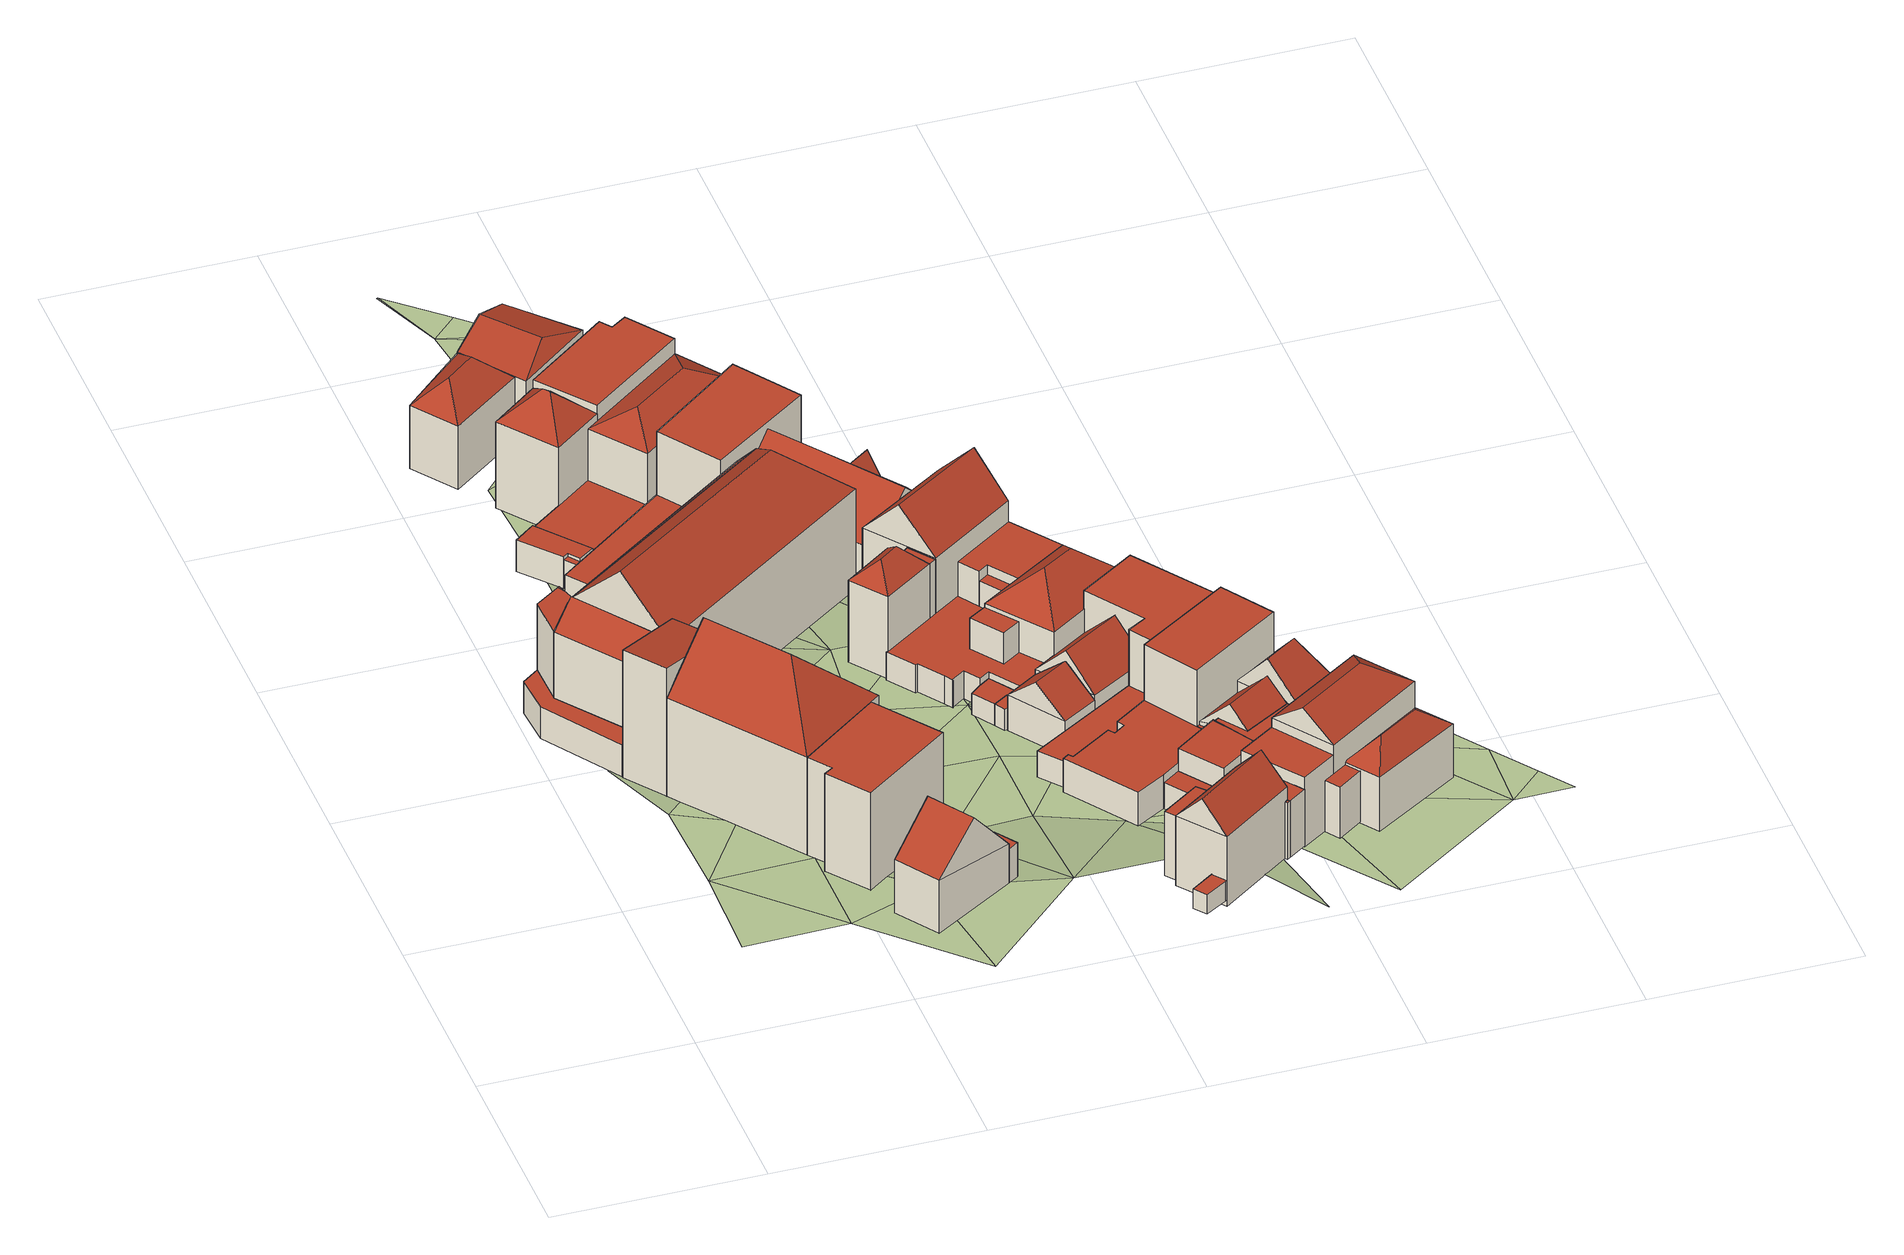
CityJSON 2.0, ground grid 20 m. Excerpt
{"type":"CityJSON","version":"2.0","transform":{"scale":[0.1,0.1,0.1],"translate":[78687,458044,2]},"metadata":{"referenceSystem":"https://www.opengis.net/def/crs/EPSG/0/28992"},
"CityObjects":{
"building1":{"type":"Building","children":["building1-1","building1-2"]},
"building1-1":{"type":"BuildingPart","attributes":{"RelativeEavesHeight":10.87,"AbsoluteEavesHeight":14.06,"RelativeRidgeHeight":16.32,"AbsoluteRidgeHeight":19.52,"roofType":"1130"},"parents":["building1"],"geometry":[{"type":"Solid","lod":"2","boundaries":[[[[0,1,2,3]],[[1,4,5,2]],[[4,6,7,5]],[[6,0,3,7]],[[4,1,8]],[[0,6,9]],[[1,0,9,8]],[[6,4,8,9]],[[3,2,5,7]]]],"semantics":{"surfaces":[{"type":"WallSurface"},{"type":"RoofSurface","Slope":45,"Direction":143.26},{"type":"RoofSurface","Slope":45.01,"Direction":53.6},{"type":"RoofSurface","Slope":45,"Direction":233.55},{"type":"GroundSurface"}],"values":[[0,0,0,0,1,0,2,3,4]]}}]},
"building1-2":{"type":"BuildingPart","attributes":{"RelativeEavesHeight":13.43,"AbsoluteEavesHeight":16.77,"RelativeRidgeHeight":14.01,"AbsoluteRidgeHeight":17.35,"roofType":"1010"},"parents":["building1"],"geometry":[{"type":"Solid","lod":"2","boundaries":[[[[10,11,12,13]],[[11,14,15,12]],[[14,16,17,15]],[[16,10,13,17]],[[16,14,11,10]],[[13,12,15,17]]]],"semantics":{"surfaces":[{"type":"WallSurface"},{"type":"RoofSurface","Slope":81.14,"Direction":53.1},{"type":"GroundSurface"}],"values":[[0,0,0,0,1,2]]}}]},
"building2":{"type":"Building","attributes":{"RelativeEavesHeight":3.35,"AbsoluteEavesHeight":6.69,"RelativeRidgeHeight":3.35,"AbsoluteRidgeHeight":6.69,"roofType":"1000"},"geometry":[{"type":"Solid","lod":"2","boundaries":[[[[18,19,20,21]],[[19,22,23,20]],[[22,24,25,23]],[[24,26,27,25]],[[26,28,29,27]],[[28,18,21,29]],[[28,26,24,22,19,18]],[[21,20,23,25,27,29]]]],"semantics":{"surfaces":[{"type":"WallSurface"},{"type":"RoofSurface","Slope":90,"Direction":0},{"type":"GroundSurface"}],"values":[[0,0,0,0,0,0,1,2]]}}]},
"building3":{"type":"Building","attributes":{"RelativeEavesHeight":10.89,"AbsoluteEavesHeight":14.06,"RelativeRidgeHeight":10.89,"AbsoluteRidgeHeight":14.06,"roofType":"1000"},"geometry":[{"type":"Solid","lod":"2","boundaries":[[[[30,31,32,33]],[[31,34,35,32]],[[34,4,5,35]],[[4,36,37,5]],[[36,38,39,37]],[[38,30,33,39]],[[38,36,4,34,31,30]],[[33,32,35,5,37,39]]]],"semantics":{"surfaces":[{"type":"WallSurface"},{"type":"RoofSurface","Slope":90,"Direction":1.63},{"type":"GroundSurface"}],"values":[[0,0,0,0,0,0,1,2]]}}]},
"building4":{"type":"Building","children":["building4-1","building4-2"]},
"building4-1":{"type":"BuildingPart","attributes":{"RelativeEavesHeight":3.64,"AbsoluteEavesHeight":7.38,"RelativeRidgeHeight":3.64,"AbsoluteRidgeHeight":7.38,"roofType":"1000"},"parents":["building4"],"geometry":[{"type":"Solid","lod":"2","boundaries":[[[[40,41,42,43]],[[41,44,45,42]],[[44,46,47,45]],[[46,40,43,47]],[[46,44,41,40]],[[43,42,45,47]]]],"semantics":{"surfaces":[{"type":"WallSurface"},{"type":"RoofSurface","Slope":90,"Direction":0},{"type":"GroundSurface"}],"values":[[0,0,0,0,1,2]]}}]},
"building4-2":{"type":"BuildingPart","attributes":{"RelativeEavesHeight":5.08,"AbsoluteEavesHeight":8.7,"RelativeRidgeHeight":9.9,"AbsoluteRidgeHeight":13.52,"roofType":"1030"},"parents":["building4"],"geometry":[{"type":"Solid","lod":"2","boundaries":[[[[48,49,50,51]],[[49,52,53,50]],[[52,54,55,53]],[[54,48,51,55]],[[52,49,56]],[[48,54,57]],[[49,48,57,56]],[[54,52,56,57]],[[51,50,53,55]]]],"semantics":{"surfaces":[{"type":"WallSurface"},{"type":"RoofSurface","Slope":48.81,"Direction":236.78},{"type":"RoofSurface","Slope":39.92,"Direction":55.83},{"type":"GroundSurface"}],"values":[[0,0,0,0,0,0,1,2,3]]}}]},
"building5":{"type":"Building","attributes":{"RelativeEavesHeight":9.39,"AbsoluteEavesHeight":12.64,"RelativeRidgeHeight":12.33,"AbsoluteRidgeHeight":15.58,"roofType":"1040"},"geometry":[{"type":"Solid","lod":"2","boundaries":[[[[58,59,60,61]],[[59,62,63,60]],[[62,64,65,63]],[[64,58,61,65]],[[62,59,66]],[[58,64,67]],[[59,58,67,66]],[[64,62,66,67]],[[61,60,63,65]]]],"semantics":{"surfaces":[{"type":"WallSurface"},{"type":"RoofSurface","Slope":45,"Direction":142.8},{"type":"RoofSurface","Slope":45,"Direction":322.29},{"type":"RoofSurface","Slope":45,"Direction":52.31},{"type":"RoofSurface","Slope":45,"Direction":232.3},{"type":"GroundSurface"}],"values":[[0,0,0,0,1,2,3,4,5]]}}]},
"building6":{"type":"Building","children":["building6-1","building6-2","building6-3","building6-4","building6-5","building6-6","building6-7"]},
"building6-1":{"type":"BuildingPart","attributes":{"RelativeEavesHeight":3.39,"AbsoluteEavesHeight":7.05,"RelativeRidgeHeight":3.39,"AbsoluteRidgeHeight":7.05,"roofType":"1000"},"parents":["building6"],"geometry":[{"type":"Solid","lod":"2","boundaries":[[[[68,69,70,71]],[[69,72,73,70]],[[72,74,75,73]],[[74,76,77,75]],[[76,78,79,77]],[[78,68,71,79]],[[78,76,74,72,69,68]],[[71,70,73,75,77,79]]]],"semantics":{"surfaces":[{"type":"WallSurface"},{"type":"RoofSurface","Slope":90,"Direction":0},{"type":"GroundSurface"}],"values":[[0,0,0,0,0,0,1,2]]}}]},
"building6-2":{"type":"BuildingPart","attributes":{"RelativeEavesHeight":9.3,"AbsoluteEavesHeight":13.07,"RelativeRidgeHeight":10.39,"AbsoluteRidgeHeight":14.15,"roofType":"1010"},"parents":["building6"],"geometry":[{"type":"Solid","lod":"2","boundaries":[[[[80,81,82,83]],[[81,84,85,82]],[[84,86,87,85]],[[86,80,83,87]],[[86,84,81,80]],[[83,82,85,87]]]],"semantics":{"surfaces":[{"type":"WallSurface"},{"type":"RoofSurface","Slope":41.13,"Direction":324.58},{"type":"GroundSurface"}],"values":[[0,0,0,0,1,2]]}}]},
"building6-3":{"type":"BuildingPart","attributes":{"RelativeEavesHeight":10.72,"AbsoluteEavesHeight":14.15,"RelativeRidgeHeight":15.96,"AbsoluteRidgeHeight":19.4,"roofType":"1130"},"parents":["building6"],"geometry":[{"type":"Solid","lod":"2","boundaries":[[[[86,84,88,89]],[[84,90,91,88]],[[90,92,93,91]],[[92,86,89,93]],[[90,84,94]],[[86,92,95]],[[84,86,95,94]],[[92,90,94,95]],[[89,88,91,93]]]],"semantics":{"surfaces":[{"type":"WallSurface"},{"type":"RoofSurface","Slope":44.98,"Direction":52.87},{"type":"RoofSurface","Slope":44.98,"Direction":324.74},{"type":"RoofSurface","Slope":44.98,"Direction":144.79},{"type":"GroundSurface"}],"values":[[0,0,0,0,1,0,2,3,4]]}}]},
"building6-4":{"type":"BuildingPart","attributes":{"RelativeEavesHeight":10.63,"AbsoluteEavesHeight":14.15,"RelativeRidgeHeight":13.04,"AbsoluteRidgeHeight":16.56,"roofType":"1030"},"parents":["building6"],"geometry":[{"type":"Solid","lod":"2","boundaries":[[[[96,92,97,98]],[[92,99,100,97]],[[99,101,102,100]],[[101,96,98,102]],[[99,92,103]],[[96,101,104]],[[92,96,104,103]],[[101,99,103,104]],[[98,97,100,102]]]],"semantics":{"surfaces":[{"type":"WallSurface"},{"type":"RoofSurface","Slope":45,"Direction":54.85},{"type":"RoofSurface","Slope":45,"Direction":234.44},{"type":"GroundSurface"}],"values":[[0,0,0,0,0,0,1,2,3]]}}]},
"building6-5":{"type":"BuildingPart","attributes":{"RelativeEavesHeight":10.33,"AbsoluteEavesHeight":14.15,"RelativeRidgeHeight":12.74,"AbsoluteRidgeHeight":16.56,"roofType":"1130"},"parents":["building6"],"geometry":[{"type":"Solid","lod":"2","boundaries":[[[[101,105,106,107]],[[105,108,83,106]],[[108,96,109,83]],[[96,101,107,109]],[[108,105,110]],[[101,96,104]],[[105,101,104,110]],[[96,108,110,104]],[[107,106,83,109]]]],"semantics":{"surfaces":[{"type":"WallSurface"},{"type":"RoofSurface","Slope":37.51,"Direction":324.45},{"type":"RoofSurface","Slope":36.76,"Direction":263.75},{"type":"RoofSurface","Slope":40.38,"Direction":61.11},{"type":"GroundSurface"}],"values":[[0,0,0,0,1,0,2,3,4]]}}]},
"building6-6":{"type":"BuildingPart","attributes":{"RelativeEavesHeight":5.39,"AbsoluteEavesHeight":8.53,"RelativeRidgeHeight":9.63,"AbsoluteRidgeHeight":12.78,"roofType":"1030"},"parents":["building6"],"geometry":[{"type":"Solid","lod":"2","boundaries":[[[[111,112,113,114]],[[112,115,116,113]],[[115,117,118,116]],[[117,111,114,118]],[[115,112,119]],[[111,117,120]],[[112,111,120,119]],[[117,115,119,120]],[[114,113,116,118]]]],"semantics":{"surfaces":[{"type":"WallSurface"},{"type":"RoofSurface","Slope":45.77,"Direction":54.32},{"type":"RoofSurface","Slope":45.75,"Direction":233.36},{"type":"GroundSurface"}],"values":[[0,0,0,0,0,0,1,2,3]]}}]},
"building6-7":{"type":"BuildingPart","attributes":{"RelativeEavesHeight":5.3,"AbsoluteEavesHeight":8.53,"RelativeRidgeHeight":7.76,"AbsoluteRidgeHeight":10.99,"roofType":"1130"},"parents":["building6"],"geometry":[{"type":"Solid","lod":"2","boundaries":[[[[121,122,123,124]],[[122,125,126,123]],[[125,127,128,126]],[[127,121,124,128]],[[125,122,129]],[[121,127,130]],[[122,121,130,129]],[[127,125,129,130]],[[124,123,126,128]]]],"semantics":{"surfaces":[{"type":"WallSurface"},{"type":"RoofSurface","Slope":-60.59,"Direction":234.8},{"type":"RoofSurface","Slope":32.15,"Direction":145.23},{"type":"RoofSurface","Slope":32.13,"Direction":325.22},{"type":"GroundSurface"}],"values":[[0,0,0,0,1,0,2,3,4]]}}]},
"building7":{"type":"Building","children":["building7-1","building7-2"]},
"building7-1":{"type":"BuildingPart","attributes":{"RelativeEavesHeight":6.98,"AbsoluteEavesHeight":10.09,"RelativeRidgeHeight":8.48,"AbsoluteRidgeHeight":11.59,"roofType":"1130"},"parents":["building7"],"geometry":[{"type":"Solid","lod":"2","boundaries":[[[[131,132,133,134]],[[132,135,136,133]],[[135,137,138,136]],[[137,131,134,138]],[[135,132,139]],[[131,137,140]],[[132,131,140,139]],[[137,135,139,140]],[[134,133,136,138]]]],"semantics":{"surfaces":[{"type":"WallSurface"},{"type":"RoofSurface","Slope":38.66,"Direction":141.38},{"type":"RoofSurface","Slope":70.36,"Direction":48.46},{"type":"RoofSurface","Slope":70.34,"Direction":232.09},{"type":"GroundSurface"}],"values":[[0,0,0,0,1,0,2,3,4]]}}]},
"building7-2":{"type":"BuildingPart","attributes":{"RelativeEavesHeight":6.72,"AbsoluteEavesHeight":9.96,"RelativeRidgeHeight":9.28,"AbsoluteRidgeHeight":12.51,"roofType":"1040"},"parents":["building7"],"geometry":[{"type":"Solid","lod":"2","boundaries":[[[[141,142,143,144]],[[142,145,146,143]],[[145,147,148,146]],[[147,141,144,148]],[[145,142,149]],[[141,147,150]],[[142,141,150,149]],[[147,145,149,150]],[[144,143,146,148]]]],"semantics":{"surfaces":[{"type":"WallSurface"},{"type":"RoofSurface","Slope":43.78,"Direction":234.23},{"type":"RoofSurface","Slope":43.8,"Direction":53.72},{"type":"RoofSurface","Slope":47.51,"Direction":142.35},{"type":"RoofSurface","Slope":47.36,"Direction":317.97},{"type":"GroundSurface"}],"values":[[0,0,0,0,1,2,3,4,5]]}}]},
"building8":{"type":"Building","children":["building8-1","building8-2"]},
"building8-1":{"type":"BuildingPart","attributes":{"RelativeEavesHeight":10.27,"AbsoluteEavesHeight":13.47,"RelativeRidgeHeight":10.27,"AbsoluteRidgeHeight":13.47,"roofType":"1000"},"parents":["building8"],"geometry":[{"type":"Solid","lod":"2","boundaries":[[[[151,152,153,154]],[[152,155,156,153]],[[155,157,158,156]],[[157,151,154,158]],[[157,155,152,151]],[[154,153,156,158]]]],"semantics":{"surfaces":[{"type":"WallSurface"},{"type":"RoofSurface","Slope":90,"Direction":0},{"type":"GroundSurface"}],"values":[[0,0,0,0,1,2]]}}]},
"building8-2":{"type":"BuildingPart","attributes":{"RelativeEavesHeight":3.05,"AbsoluteEavesHeight":6.67,"RelativeRidgeHeight":3.05,"AbsoluteRidgeHeight":6.67,"roofType":"1000"},"parents":["building8"],"geometry":[{"type":"Solid","lod":"2","boundaries":[[[[159,160,161,162]],[[160,163,164,161]],[[163,165,166,164]],[[165,159,162,166]],[[165,163,160,159]],[[162,161,164,166]]]],"semantics":{"surfaces":[{"type":"WallSurface"},{"type":"RoofSurface","Slope":90,"Direction":0},{"type":"GroundSurface"}],"values":[[0,0,0,0,1,2]]}}]},
"building9":{"type":"Building","children":["building9-1","building9-2","building9-3"]},
"building9-1":{"type":"BuildingPart","attributes":{"RelativeEavesHeight":10.35,"AbsoluteEavesHeight":13.47,"RelativeRidgeHeight":10.35,"AbsoluteRidgeHeight":13.47,"roofType":"1000"},"parents":["building9"],"geometry":[{"type":"Solid","lod":"2","boundaries":[[[[167,168,169,170]],[[168,171,172,169]],[[171,173,174,172]],[[173,175,176,174]],[[175,177,178,176]],[[177,167,170,178]],[[177,175,173,171,168,167]],[[170,169,172,174,176,178]]]],"semantics":{"surfaces":[{"type":"WallSurface"},{"type":"RoofSurface","Slope":90,"Direction":0},{"type":"GroundSurface"}],"values":[[0,0,0,0,0,0,1,2]]}}]},
"building9-2":{"type":"BuildingPart","attributes":{"RelativeEavesHeight":8.73,"AbsoluteEavesHeight":11.87,"RelativeRidgeHeight":10.6,"AbsoluteRidgeHeight":13.73,"roofType":"1040"},"parents":["building9"],"geometry":[{"type":"Solid","lod":"2","boundaries":[[[[179,180,178,181]],[[180,182,183,178]],[[182,184,185,183]],[[184,179,181,185]],[[182,180,186]],[[179,184,187]],[[180,179,187,186]],[[184,182,186,187]],[[181,178,183,185]]]],"semantics":{"surfaces":[{"type":"WallSurface"},{"type":"RoofSurface","Slope":59.49,"Direction":54.5},{"type":"RoofSurface","Slope":59.49,"Direction":234.02},{"type":"RoofSurface","Slope":59.49,"Direction":322.76},{"type":"RoofSurface","Slope":59.49,"Direction":142.58},{"type":"GroundSurface"}],"values":[[0,0,0,0,1,2,3,4,5]]}}]},
"building9-3":{"type":"BuildingPart","attributes":{"RelativeEavesHeight":3.03,"AbsoluteEavesHeight":6.37,"RelativeRidgeHeight":3.03,"AbsoluteRidgeHeight":6.37,"roofType":"1000"},"parents":["building9"],"geometry":[{"type":"Solid","lod":"2","boundaries":[[[[188,189,190,191]],[[189,192,25,190]],[[192,193,23,25]],[[193,194,20,23]],[[194,195,21,20]],[[195,196,29,21]],[[196,197,63,29]],[[197,198,199,63]],[[198,188,191,199]],[[198,197,196,195,194,193,192,189,188]],[[191,190,25,23,20,21,29,63,199]]]],"semantics":{"surfaces":[{"type":"WallSurface"},{"type":"RoofSurface","Slope":90,"Direction":0},{"type":"GroundSurface"}],"values":[[0,0,0,0,0,0,0,0,0,1,2]]}}]},
"building10":{"type":"Building","children":["building10-1","building10-2","building10-3"]},
"building10-1":{"type":"BuildingPart","attributes":{"RelativeEavesHeight":8.79,"AbsoluteEavesHeight":11.93,"RelativeRidgeHeight":10.9,"AbsoluteRidgeHeight":14.03,"roofType":"1040"},"parents":["building10"],"geometry":[{"type":"Solid","lod":"2","boundaries":[[[[200,201,202,203]],[[201,204,205,202]],[[204,206,207,205]],[[206,200,203,207]],[[204,201,208]],[[200,206,209]],[[201,200,209,208]],[[206,204,208,209]],[[203,202,205,207]]]],"semantics":{"surfaces":[{"type":"WallSurface"},{"type":"RoofSurface","Slope":40.56,"Direction":51.33},{"type":"RoofSurface","Slope":40.61,"Direction":234.34},{"type":"RoofSurface","Slope":45.4,"Direction":324.74},{"type":"RoofSurface","Slope":45.39,"Direction":145.31},{"type":"GroundSurface"}],"values":[[0,0,0,0,1,2,3,4,5]]}}]},
"building10-2":{"type":"BuildingPart","attributes":{"RelativeEavesHeight":8.79,"AbsoluteEavesHeight":11.92,"RelativeRidgeHeight":8.79,"AbsoluteRidgeHeight":11.92,"roofType":"1000"},"parents":["building10"],"geometry":[{"type":"Solid","lod":"2","boundaries":[[[[210,211,212,213]],[[211,214,215,212]],[[214,204,205,215]],[[204,210,213,205]],[[204,214,211,210]],[[213,212,215,205]]]],"semantics":{"surfaces":[{"type":"WallSurface"},{"type":"RoofSurface","Slope":90,"Direction":0},{"type":"GroundSurface"}],"values":[[0,0,0,0,1,2]]}}]},
"building10-3":{"type":"BuildingPart","attributes":{"RelativeEavesHeight":8.83,"AbsoluteEavesHeight":11.97,"RelativeRidgeHeight":13,"AbsoluteRidgeHeight":16.14,"roofType":"1030"},"parents":["building10"],"geometry":[{"type":"Solid","lod":"2","boundaries":[[[[216,217,218,219]],[[217,220,221,218]],[[220,222,215,221]],[[222,216,219,215]],[[220,217,223]],[[216,222,224]],[[217,216,224,223]],[[222,220,223,224]],[[219,218,221,215]]]],"semantics":{"surfaces":[{"type":"WallSurface"},{"type":"RoofSurface","Slope":42.55,"Direction":326.1},{"type":"RoofSurface","Slope":42.55,"Direction":145.65},{"type":"GroundSurface"}],"values":[[0,0,0,0,0,0,1,2,3]]}}]},
"building11":{"type":"Building","children":["building11-1","building11-2","building11-3","building11-4","building11-5","building11-6"]},
"building11-1":{"type":"BuildingPart","attributes":{"RelativeEavesHeight":6.68,"AbsoluteEavesHeight":9.81,"RelativeRidgeHeight":9.99,"AbsoluteRidgeHeight":13.12,"roofType":"1040"},"parents":["building11"],"geometry":[{"type":"Solid","lod":"2","boundaries":[[[[225,226,227,228]],[[226,229,230,227]],[[229,231,232,230]],[[231,225,228,232]],[[229,226,233]],[[225,231,234]],[[226,225,234,233]],[[231,229,233,234]],[[228,227,230,232]]]],"semantics":{"surfaces":[{"type":"WallSurface"},{"type":"RoofSurface","Slope":47.45,"Direction":53.91},{"type":"RoofSurface","Slope":47.44,"Direction":233.72},{"type":"RoofSurface","Slope":47.44,"Direction":327.1},{"type":"RoofSurface","Slope":47.45,"Direction":146.56},{"type":"GroundSurface"}],"values":[[0,0,0,0,1,2,3,4,5]]}}]},
"building11-2":{"type":"BuildingPart","attributes":{"RelativeEavesHeight":6.67,"AbsoluteEavesHeight":9.81,"RelativeRidgeHeight":6.67,"AbsoluteRidgeHeight":9.81,"roofType":"1000"},"parents":["building11"],"geometry":[{"type":"Solid","lod":"2","boundaries":[[[[235,226,227,221]],[[226,236,237,227]],[[236,238,239,237]],[[238,240,241,239]],[[240,242,243,241]],[[242,235,221,243]],[[242,240,238,236,226,235]],[[221,227,237,239,241,243]]]],"semantics":{"surfaces":[{"type":"WallSurface"},{"type":"RoofSurface","Slope":90,"Direction":28.5},{"type":"GroundSurface"}],"values":[[0,0,0,0,0,0,1,2]]}}]},
"building11-3":{"type":"BuildingPart","attributes":{"RelativeEavesHeight":6.26,"AbsoluteEavesHeight":9.41,"RelativeRidgeHeight":6.26,"AbsoluteRidgeHeight":9.41,"roofType":"1000"},"parents":["building11"],"geometry":[{"type":"Solid","lod":"2","boundaries":[[[[244,245,246,247]],[[245,248,228,246]],[[248,249,250,228]],[[249,244,247,250]],[[249,248,245,244]],[[247,246,228,250]]]],"semantics":{"surfaces":[{"type":"WallSurface"},{"type":"RoofSurface","Slope":90,"Direction":322.67},{"type":"GroundSurface"}],"values":[[0,0,0,0,1,2]]}}]},
"building11-4":{"type":"BuildingPart","attributes":{"RelativeEavesHeight":5.67,"AbsoluteEavesHeight":8.81,"RelativeRidgeHeight":5.67,"AbsoluteRidgeHeight":8.81,"roofType":"1000"},"parents":["building11"],"geometry":[{"type":"Solid","lod":"2","boundaries":[[[[251,252,239,241]],[[252,253,237,239]],[[253,254,255,237]],[[254,251,241,255]],[[254,253,252,251]],[[241,239,237,255]]]],"semantics":{"surfaces":[{"type":"WallSurface"},{"type":"RoofSurface","Slope":90,"Direction":163.08},{"type":"GroundSurface"}],"values":[[0,0,0,0,1,2]]}}]},
"building11-5":{"type":"BuildingPart","attributes":{"RelativeEavesHeight":2.35,"AbsoluteEavesHeight":5.44,"RelativeRidgeHeight":2.35,"AbsoluteRidgeHeight":5.44,"roofType":"1000"},"parents":["building11"],"geometry":[{"type":"Solid","lod":"2","boundaries":[[[[256,257,258,259]],[[257,260,261,258]],[[260,262,263,261]],[[262,264,265,263]],[[264,266,267,265]],[[266,268,269,267]],[[268,256,259,269]],[[268,266,264,262,260,257,256]],[[259,258,261,263,265,267,269]]]],"semantics":{"surfaces":[{"type":"WallSurface"},{"type":"RoofSurface","Slope":90,"Direction":0},{"type":"GroundSurface"}],"values":[[0,0,0,0,0,0,0,1,2]]}}]},
"building11-6":{"type":"BuildingPart","attributes":{"RelativeEavesHeight":3.01,"AbsoluteEavesHeight":6.11,"RelativeRidgeHeight":3.01,"AbsoluteRidgeHeight":6.11,"roofType":"1000"},"parents":["building11"],"geometry":[{"type":"Solid","lod":"2","boundaries":[[[[270,271,265,267]],[[271,272,273,265]],[[272,274,275,273]],[[274,276,277,275]],[[276,278,279,277]],[[278,280,281,279]],[[280,282,283,281]],[[282,284,285,283]],[[284,286,207,285]],[[286,287,243,207]],[[287,288,241,243]],[[288,289,255,241]],[[289,290,228,255]],[[290,291,246,228]],[[291,292,247,246]],[[292,293,250,247]],[[293,294,232,250]],[[294,295,269,232]],[[295,270,267,269]],[[295,294,293,292,291,290,289,288,287,286,284,282,280,278,276,274,272,271,270]],[[267,265,273,275,277,279,281,283,285,207,243,241,255,228,246,247,250,232,269]]]],"semantics":{"surfaces":[{"type":"WallSurface"},{"type":"RoofSurface","Slope":90,"Direction":317.21},{"type":"GroundSurface"}],"values":[[0,0,0,0,0,0,0,0,0,0,0,0,0,0,0,0,0,0,0,1,2]]}}]},
"building12":{"type":"Building","children":["building12-1","building12-2","building12-3","building12-4","building12-5"]},
"building12-1":{"type":"BuildingPart","attributes":{"RelativeEavesHeight":8.69,"AbsoluteEavesHeight":11.76,"RelativeRidgeHeight":8.69,"AbsoluteRidgeHeight":11.76,"roofType":"1000"},"parents":["building12"],"geometry":[{"type":"Solid","lod":"2","boundaries":[[[[296,297,298,299]],[[297,300,301,298]],[[300,302,230,301]],[[302,303,304,230]],[[303,305,306,304]],[[305,296,299,306]],[[305,303,302,300,297,296]],[[299,298,301,230,304,306]]]],"semantics":{"surfaces":[{"type":"WallSurface"},{"type":"RoofSurface","Slope":90,"Direction":272.01},{"type":"GroundSurface"}],"values":[[0,0,0,0,0,0,1,2]]}}]},
"building12-2":{"type":"BuildingPart","attributes":{"RelativeEavesHeight":2.76,"AbsoluteEavesHeight":5.76,"RelativeRidgeHeight":2.76,"AbsoluteRidgeHeight":5.76,"roofType":"1000"},"parents":["building12"],"geometry":[{"type":"Solid","lod":"2","boundaries":[[[[307,308,309,310]],[[308,311,312,309]],[[311,313,314,312]],[[313,315,316,314]],[[315,317,318,316]],[[317,319,320,318]],[[319,321,322,320]],[[321,323,324,322]],[[323,325,326,324]],[[325,307,310,326]],[[325,323,321,319,317,315,313,311,308,307]],[[310,309,312,314,316,318,320,322,324,326]]]],"semantics":{"surfaces":[{"type":"WallSurface"},{"type":"RoofSurface","Slope":90,"Direction":168.63},{"type":"GroundSurface"}],"values":[[0,0,0,0,0,0,0,0,0,0,1,2]]}}]},
"building12-3":{"type":"BuildingPart","attributes":{"RelativeEavesHeight":3.76,"AbsoluteEavesHeight":6.76,"RelativeRidgeHeight":6.65,"AbsoluteRidgeHeight":9.65,"roofType":"1030"},"parents":["building12"],"geometry":[{"type":"Solid","lod":"2","boundaries":[[[[327,328,326,329]],[[328,330,331,326]],[[330,332,333,331]],[[332,327,329,333]],[[330,328,334]],[[327,332,335]],[[328,327,335,334]],[[332,330,334,335]],[[329,326,331,333]]]],"semantics":{"surfaces":[{"type":"WallSurface"},{"type":"RoofSurface","Slope":47.6,"Direction":148.15},{"type":"RoofSurface","Slope":47.63,"Direction":327.04},{"type":"GroundSurface"}],"values":[[0,0,0,0,0,0,1,2,3]]}}]},
"building12-4":{"type":"BuildingPart","attributes":{"RelativeEavesHeight":4.23,"AbsoluteEavesHeight":7.26,"RelativeRidgeHeight":7.7,"AbsoluteRidgeHeight":10.73,"roofType":"1030"},"parents":["building12"],"geometry":[{"type":"Solid","lod":"2","boundaries":[[[[336,337,338,333]],[[337,339,340,338]],[[339,341,329,340]],[[341,336,333,329]],[[339,337,342]],[[336,341,343]],[[337,336,343,342]],[[341,339,342,343]],[[333,338,340,329]]]],"semantics":{"surfaces":[{"type":"WallSurface"},{"type":"RoofSurface","Slope":43.28,"Direction":327.02},{"type":"RoofSurface","Slope":43.26,"Direction":148.12},{"type":"GroundSurface"}],"values":[[0,0,0,0,0,0,1,2,3]]}}]},
"building12-5":{"type":"BuildingPart","attributes":{"RelativeEavesHeight":2.37,"AbsoluteEavesHeight":5.44,"RelativeRidgeHeight":2.37,"AbsoluteRidgeHeight":5.44,"roofType":"1000"},"parents":["building12"],"geometry":[{"type":"Solid","lod":"2","boundaries":[[[[344,345,346,347]],[[345,260,261,346]],[[260,257,258,261]],[[257,256,259,258]],[[256,344,347,259]],[[256,257,260,345,344]],[[347,346,261,258,259]]]],"semantics":{"surfaces":[{"type":"WallSurface"},{"type":"RoofSurface","Slope":90,"Direction":287.16},{"type":"GroundSurface"}],"values":[[0,0,0,0,0,1,2]]}}]},
"building13":{"type":"Building","children":["building13-1","building13-2"]},
"building13-1":{"type":"BuildingPart","attributes":{"RelativeEavesHeight":9.64,"AbsoluteEavesHeight":12.72,"RelativeRidgeHeight":9.64,"AbsoluteRidgeHeight":12.72,"roofType":"1000"},"parents":["building13"],"geometry":[{"type":"Solid","lod":"2","boundaries":[[[[348,349,350,351]],[[349,352,304,350]],[[352,353,354,304]],[[353,348,351,354]],[[353,352,349,348]],[[351,350,304,354]]]],"semantics":{"surfaces":[{"type":"WallSurface"},{"type":"RoofSurface","Slope":90,"Direction":0},{"type":"GroundSurface"}],"values":[[0,0,0,0,1,2]]}}]},
"building13-2":{"type":"BuildingPart","attributes":{"RelativeEavesHeight":3.64,"AbsoluteEavesHeight":6.69,"RelativeRidgeHeight":3.64,"AbsoluteRidgeHeight":6.69,"roofType":"1000"},"parents":["building13"],"geometry":[{"type":"Solid","lod":"2","boundaries":[[[[355,356,357,350]],[[356,358,359,357]],[[358,360,361,359]],[[360,362,363,361]],[[362,364,365,363]],[[364,366,367,365]],[[366,368,369,367]],[[368,370,371,369]],[[370,372,373,371]],[[372,374,375,373]],[[374,355,350,375]],[[374,372,370,368,366,364,362,360,358,356,355]],[[350,357,359,361,363,365,367,369,371,373,375]]]],"semantics":{"surfaces":[{"type":"WallSurface"},{"type":"RoofSurface","Slope":90,"Direction":0},{"type":"GroundSurface"}],"values":[[0,0,0,0,0,0,0,0,0,0,0,1,2]]}}]},
"building14":{"type":"Building","children":["building14-1","building14-2","building14-3","building14-4","building14-5","building14-6","building14-7"]},
"building14-1":{"type":"BuildingPart","attributes":{"RelativeEavesHeight":6.15,"AbsoluteEavesHeight":9.53,"RelativeRidgeHeight":6.15,"AbsoluteRidgeHeight":9.53,"roofType":"1000"},"parents":["building14"],"geometry":[{"type":"Solid","lod":"2","boundaries":[[[[376,377,378,379]],[[377,380,381,378]],[[380,382,383,381]],[[382,376,379,383]],[[382,380,377,376]],[[379,378,381,383]]]],"semantics":{"surfaces":[{"type":"WallSurface"},{"type":"RoofSurface","Slope":90,"Direction":0},{"type":"GroundSurface"}],"values":[[0,0,0,0,1,2]]}}]},
"building14-2":{"type":"BuildingPart","attributes":{"RelativeEavesHeight":7.55,"AbsoluteEavesHeight":10.95,"RelativeRidgeHeight":10.55,"AbsoluteRidgeHeight":13.95,"roofType":"1030"},"parents":["building14"],"geometry":[{"type":"Solid","lod":"2","boundaries":[[[[384,385,386,387]],[[385,388,381,386]],[[388,389,390,381]],[[389,384,387,390]],[[388,385,391]],[[384,389,392]],[[385,384,392,391]],[[389,388,391,392]],[[387,386,381,390]]]],"semantics":{"surfaces":[{"type":"WallSurface"},{"type":"RoofSurface","Slope":41.68,"Direction":324.67},{"type":"RoofSurface","Slope":41.69,"Direction":144.48},{"type":"GroundSurface"}],"values":[[0,0,0,0,0,0,1,2,3]]}}]},
"building14-3":{"type":"BuildingPart","attributes":{"RelativeEavesHeight":6.94,"AbsoluteEavesHeight":10.95,"RelativeRidgeHeight":6.94,"AbsoluteRidgeHeight":10.95,"roofType":"1000"},"parents":["building14"],"geometry":[{"type":"Solid","lod":"2","boundaries":[[[[384,393,394,395]],[[393,396,397,394]],[[396,398,399,397]],[[398,384,395,399]],[[398,396,393,384]],[[395,394,397,399]]]],"semantics":{"surfaces":[{"type":"WallSurface"},{"type":"RoofSurface","Slope":90,"Direction":0},{"type":"GroundSurface"}],"values":[[0,0,0,0,1,2]]}}]},
"building14-4":{"type":"BuildingPart","attributes":{"RelativeEavesHeight":6.13,"AbsoluteEavesHeight":9.53,"RelativeRidgeHeight":6.13,"AbsoluteRidgeHeight":9.53,"roofType":"1010"},"parents":["building14"],"geometry":[{"type":"Solid","lod":"2","boundaries":[[[[400,401,402,403]],[[401,404,405,402]],[[404,382,383,405]],[[382,400,403,383]],[[382,404,401,400]],[[403,402,405,383]]]],"semantics":{"surfaces":[{"type":"WallSurface"},{"type":"RoofSurface","Slope":90,"Direction":0},{"type":"GroundSurface"}],"values":[[0,0,0,0,1,2]]}}]},
"building14-5":{"type":"BuildingPart","attributes":{"RelativeEavesHeight":2.07,"AbsoluteEavesHeight":6.15,"RelativeRidgeHeight":2.07,"AbsoluteRidgeHeight":6.15,"roofType":"1000"},"parents":["building14"],"geometry":[{"type":"Solid","lod":"2","boundaries":[[[[406,407,408,409]],[[407,410,411,408]],[[410,412,413,411]],[[412,414,415,413]],[[414,406,409,415]],[[414,412,410,407,406]],[[409,408,411,413,415]]]],"semantics":{"surfaces":[{"type":"WallSurface"},{"type":"RoofSurface","Slope":90,"Direction":0},{"type":"GroundSurface"}],"values":[[0,0,0,0,0,1,2]]}}]},
"building14-6":{"type":"BuildingPart","attributes":{"RelativeEavesHeight":8.65,"AbsoluteEavesHeight":11.82,"RelativeRidgeHeight":11.16,"AbsoluteRidgeHeight":14.33,"roofType":"1130"},"parents":["building14"],"geometry":[{"type":"Solid","lod":"2","boundaries":[[[[416,417,418,419]],[[417,420,421,418]],[[420,422,423,421]],[[422,416,419,423]],[[420,417,424]],[[416,422,425]],[[417,416,425,424]],[[422,420,424,425]],[[419,418,421,423]]]],"semantics":{"surfaces":[{"type":"WallSurface"},{"type":"RoofSurface","Slope":52.82,"Direction":54.53},{"type":"RoofSurface","Slope":52.87,"Direction":325.96},{"type":"RoofSurface","Slope":52.87,"Direction":145.54},{"type":"GroundSurface"}],"values":[[0,0,0,0,1,0,2,3,4]]}}]},
"building14-7":{"type":"BuildingPart","attributes":{"RelativeEavesHeight":7.57,"AbsoluteEavesHeight":10.82,"RelativeRidgeHeight":7.57,"AbsoluteRidgeHeight":10.82,"roofType":"1000"},"parents":["building14"],"geometry":[{"type":"Solid","lod":"2","boundaries":[[[[426,427,428,429]],[[427,430,431,428]],[[430,432,433,431]],[[432,426,429,433]],[[432,430,427,426]],[[429,428,431,433]]]],"semantics":{"surfaces":[{"type":"WallSurface"},{"type":"RoofSurface","Slope":90,"Direction":0},{"type":"GroundSurface"}],"values":[[0,0,0,0,1,2]]}}]},
"building15":{"type":"Building","children":["building15-1","building15-2","building15-3","building15-4","building15-5","building15-6","building15-7","building15-8"]},
"building15-1":{"type":"BuildingPart","attributes":{"RelativeEavesHeight":5.12,"AbsoluteEavesHeight":8.29,"RelativeRidgeHeight":9.04,"AbsoluteRidgeHeight":12.21,"roofType":"1130"},"parents":["building15"],"geometry":[{"type":"Solid","lod":"2","boundaries":[[[[434,435,436,437]],[[435,438,439,436]],[[438,440,441,439]],[[440,434,437,441]],[[438,435,442]],[[434,440,443]],[[435,434,443,442]],[[440,438,442,443]],[[437,436,439,441]]]],"semantics":{"surfaces":[{"type":"WallSurface"},{"type":"RoofSurface","Slope":21.34,"Direction":54.53},{"type":"RoofSurface","Slope":40.8,"Direction":326.49},{"type":"RoofSurface","Slope":41.23,"Direction":146.6},{"type":"GroundSurface"}],"values":[[0,0,0,0,1,0,2,3,4]]}}]},
"building15-2":{"type":"BuildingPart","attributes":{"RelativeEavesHeight":4.49,"AbsoluteEavesHeight":7.64,"RelativeRidgeHeight":7.17,"AbsoluteRidgeHeight":10.32,"roofType":"1030"},"parents":["building15"],"geometry":[{"type":"Solid","lod":"2","boundaries":[[[[444,445,446,447]],[[445,448,449,446]],[[448,450,437,449]],[[450,444,447,437]],[[448,445,451]],[[444,450,452]],[[445,444,452,451]],[[450,448,451,452]],[[447,446,449,437]]]],"semantics":{"surfaces":[{"type":"WallSurface"},{"type":"RoofSurface","Slope":45.3,"Direction":147.64},{"type":"RoofSurface","Slope":44.49,"Direction":327.03},{"type":"GroundSurface"}],"values":[[0,0,0,0,0,0,1,2,3]]}}]},
"building15-3":{"type":"BuildingPart","attributes":{"RelativeEavesHeight":2.74,"AbsoluteEavesHeight":5.89,"RelativeRidgeHeight":2.74,"AbsoluteRidgeHeight":5.89,"roofType":"1000"},"parents":["building15"],"geometry":[{"type":"Solid","lod":"2","boundaries":[[[[453,454,455,456]],[[454,457,359,455]],[[457,458,459,359]],[[458,460,461,459]],[[460,462,463,461]],[[462,453,456,463]],[[462,460,458,457,454,453]],[[456,455,359,459,461,463]]]],"semantics":{"surfaces":[{"type":"WallSurface"},{"type":"RoofSurface","Slope":90,"Direction":0},{"type":"GroundSurface"}],"values":[[0,0,0,0,0,0,1,2]]}}]},
"building15-4":{"type":"BuildingPart","attributes":{"RelativeEavesHeight":5.14,"AbsoluteEavesHeight":8.29,"RelativeRidgeHeight":5.14,"AbsoluteRidgeHeight":8.29,"roofType":"1000"},"parents":["building15"],"geometry":[{"type":"Solid","lod":"2","boundaries":[[[[464,465,466,467]],[[465,468,469,466]],[[468,470,471,469]],[[470,464,467,471]],[[470,468,465,464]],[[467,466,469,471]]]],"semantics":{"surfaces":[{"type":"WallSurface"},{"type":"RoofSurface","Slope":90,"Direction":0},{"type":"GroundSurface"}],"values":[[0,0,0,0,1,2]]}}]},
"building15-5":{"type":"BuildingPart","attributes":{"RelativeEavesHeight":5.12,"AbsoluteEavesHeight":8.29,"RelativeRidgeHeight":5.12,"AbsoluteRidgeHeight":8.29,"roofType":"1000"},"parents":["building15"],"geometry":[{"type":"Solid","lod":"2","boundaries":[[[[438,472,418,439]],[[472,473,474,418]],[[473,475,476,474]],[[475,438,439,476]],[[475,473,472,438]],[[439,418,474,476]]]],"semantics":{"surfaces":[{"type":"WallSurface"},{"type":"RoofSurface","Slope":90,"Direction":180},{"type":"GroundSurface"}],"values":[[0,0,0,0,1,2]]}}]},
"building15-6":{"type":"BuildingPart","attributes":{"RelativeEavesHeight":2.68,"AbsoluteEavesHeight":5.89,"RelativeRidgeHeight":2.68,"AbsoluteRidgeHeight":5.89,"roofType":"1000"},"parents":["building15"],"geometry":[{"type":"Solid","lod":"2","boundaries":[[[[477,453,419,474]],[[453,462,471,419]],[[462,478,441,471]],[[478,479,476,441]],[[479,477,474,476]],[[479,478,462,453,477]],[[474,419,471,441,476]]]],"semantics":{"surfaces":[{"type":"WallSurface"},{"type":"RoofSurface","Slope":90,"Direction":262.88},{"type":"GroundSurface"}],"values":[[0,0,0,0,0,1,2]]}}]},
"building15-7":{"type":"BuildingPart","attributes":{"RelativeEavesHeight":3.54,"AbsoluteEavesHeight":6.69,"RelativeRidgeHeight":3.54,"AbsoluteRidgeHeight":6.69,"roofType":"1000"},"parents":["building15"],"geometry":[{"type":"Solid","lod":"2","boundaries":[[[[480,481,449,482]],[[481,483,484,449]],[[483,485,486,484]],[[485,480,482,486]],[[485,483,481,480]],[[482,449,484,486]]]],"semantics":{"surfaces":[{"type":"WallSurface"},{"type":"RoofSurface","Slope":90,"Direction":0},{"type":"GroundSurface"}],"values":[[0,0,0,0,1,2]]}}]},
"building15-8":{"type":"BuildingPart","attributes":{"RelativeEavesHeight":5.12,"AbsoluteEavesHeight":8.29,"RelativeRidgeHeight":5.12,"AbsoluteRidgeHeight":8.29,"roofType":"1000"},"parents":["building15"],"geometry":[{"type":"Solid","lod":"2","boundaries":[[[[487,445,446,484]],[[445,444,447,446]],[[444,440,441,447]],[[440,470,471,441]],[[470,488,486,471]],[[488,487,484,486]],[[488,470,440,444,445,487]],[[484,446,447,441,471,486]]]],"semantics":{"surfaces":[{"type":"WallSurface"},{"type":"RoofSurface","Slope":90,"Direction":104.04},{"type":"GroundSurface"}],"values":[[0,0,0,0,0,0,1,2]]}}]},
"building16":{"type":"Building","children":["building16-1","building16-2"]},
"building16-1":{"type":"BuildingPart","attributes":{"RelativeEavesHeight":5.81,"AbsoluteEavesHeight":8.98,"RelativeRidgeHeight":8.03,"AbsoluteRidgeHeight":11.2,"roofType":"1040"},"parents":["building16"],"geometry":[{"type":"Solid","lod":"2","boundaries":[[[[489,490,421,491]],[[490,492,493,421]],[[492,494,495,493]],[[494,489,491,495]],[[492,490,496]],[[489,494,497]],[[490,489,497,496]],[[494,492,496,497]],[[491,421,493,495]]]],"semantics":{"surfaces":[{"type":"WallSurface"},{"type":"RoofSurface","Slope":49.69,"Direction":53.72},{"type":"RoofSurface","Slope":49.72,"Direction":235.72},{"type":"RoofSurface","Slope":41.96,"Direction":326.11},{"type":"RoofSurface","Slope":41.94,"Direction":147.26},{"type":"GroundSurface"}],"values":[[0,0,0,0,1,2,3,4,5]]}}]},
"building16-2":{"type":"BuildingPart","attributes":{"RelativeEavesHeight":5.49,"AbsoluteEavesHeight":8.81,"RelativeRidgeHeight":5.49,"AbsoluteRidgeHeight":8.81,"roofType":"1000"},"parents":["building16"],"geometry":[{"type":"Solid","lod":"2","boundaries":[[[[498,499,500,501]],[[499,502,503,500]],[[502,504,505,503]],[[504,498,501,505]],[[504,502,499,498]],[[501,500,503,505]]]],"semantics":{"surfaces":[{"type":"WallSurface"},{"type":"RoofSurface","Slope":90,"Direction":0},{"type":"GroundSurface"}],"values":[[0,0,0,0,1,2]]}}]},
"terrain1":{"type":"TINRelief","geometry":[{"type":"CompositeSurface","lod":"2","boundaries":[[[506,507,508]],[[509,506,510]],[[506,508,511]],[[506,511,510]],[[512,509,513]],[[509,510,513]],[[514,512,513]],[[511,508,515]],[[508,516,515]],[[517,514,518]],[[510,511,519]],[[514,513,518]],[[513,510,519]],[[511,515,520]],[[521,517,522]],[[517,518,522]],[[511,520,519]],[[515,516,523]],[[524,521,525]],[[518,513,526]],[[520,515,523]],[[513,519,527]],[[521,522,528]],[[522,518,526]],[[524,525,529]],[[513,527,526]],[[525,521,528]],[[519,520,530]],[[520,523,531]],[[532,533,534]],[[522,526,528]],[[529,525,535]],[[527,519,536]],[[534,533,537]],[[520,531,530]],[[533,529,538]],[[529,535,538]],[[519,530,536]],[[533,539,537]],[[526,527,540]],[[531,523,541]],[[533,538,539]],[[528,526,540]],[[535,525,542]],[[527,536,540]],[[525,528,543]],[[530,531,326]],[[544,538,535]],[[539,538,545]],[[523,546,541]],[[538,547,545]],[[531,541,326]],[[536,530,326]],[[544,547,538]],[[544,535,548]],[[525,543,542]],[[535,549,548]],[[535,542,549]],[[528,540,550]],[[528,551,543]],[[528,550,551]],[[541,546,552]],[[549,542,553]],[[540,536,554]],[[542,543,555]],[[553,542,555]],[[326,541,556]],[[555,543,557]],[[536,326,558]],[[552,546,559]],[[543,560,557]],[[543,551,560]],[[541,552,556]],[[561,550,540]],[[551,550,562]],[[560,551,562]],[[540,554,561]],[[536,558,554]],[[562,550,563]],[[326,556,564]],[[556,552,565]],[[563,550,566]],[[550,567,566]],[[561,567,550]],[[326,564,558]],[[561,554,568]],[[568,554,569]],[[554,570,569]],[[554,558,570]],[[556,565,571]],[[564,556,572]],[[570,558,573]],[[558,564,574]],[[573,558,574]],[[574,564,575]],[[556,571,572]],[[564,572,576]],[[564,577,575]],[[564,576,577]],[[577,576,578]],[[576,572,579]],[[576,579,578]],[[579,572,580]],[[572,571,581]],[[572,581,580]],[[581,571,582]],[[582,571,583]]]}]}
},
"vertices":[
[175,404,121],[262,286,121],[262,286,12],[175,404,12],[175,220,121],[175,220,12],[87,340,121],[87,340,12],[186,297,175],[131,372,175],
[87,340,153],[59,377,153],[59,377,13],[87,340,13],[119,421,142],[119,421,13],[148,384,142],[148,384,13],
[126,660,47],[111,649,47],[111,649,13],[126,660,13],[103,660,47],[103,660,13],[98,656,47],[98,656,13],[67,692,47],[67,692,13],[87,708,47],[87,708,13],
[211,154,121],[182,193,121],[182,193,12],[211,154,12],[191,199,121],[191,199,12],[253,279,121],[253,279,12],[298,217,121],[298,217,12],
[327,124,54],[312,146,54],[312,146,17],[327,124,17],[323,152,54],[323,152,17],[337,131,54],[337,131,17],
[247,75,74],[220,116,74],[220,116,16],[247,75,16],[297,168,60],[297,168,16],[327,124,60],[327,124,16],[259,142,115],[287,99,115],
[125,821,106],[166,768,106],[166,768,13],[125,821,13],[119,732,106],[119,732,13],[79,785,106],[79,785,13],[125,774,136],[120,779,136],
[58,377,51],[9,451,51],[9,451,17],[58,377,17],[7,491,51],[7,491,17],[23,503,51],[23,503,17],[24,460,51],[24,460,17],[76,389,51],[76,389,17],
[44,517,100],[262,673,100],[262,673,18],[44,517,18],[274,657,122],[274,657,18],[54,502,122],[54,502,18],
[274,657,14],[54,502,14],[337,574,122],[337,574,14],[114,416,122],[114,416,14],[263,585,174],[84,459,174],
[64,488,122],[114,416,15],[64,488,15],[76,389,122],[76,389,15],[24,460,122],[24,460,15],[95,403,146],[44,474,146],
[23,503,122],[23,503,18],[24,460,18],[44,517,122],[64,488,18],[39,491,146],
[335,725,65],[420,604,65],[420,604,11],[335,725,11],[349,558,65],[349,558,11],[262,673,65],[262,673,11],[385,581,108],[298,699,108],
[387,653,65],[386,652,65],[386,652,12],[387,653,12],[368,678,65],[368,678,12],[369,678,65],[369,678,12],[342,640,90],[378,666,90],
[149,977,81],[203,919,81],[203,919,11],[149,977,11],[133,864,81],[133,864,11],[90,923,81],[90,923,11],[160,901,96],[119,950,96],
[126,874,80],[57,822,80],[57,822,12],[126,874,12],[27,864,80],[27,864,12],[90,923,80],[90,923,12],[61,859,105],[89,882,105],
[296,788,115],[338,727,115],[338,727,12],[296,788,12],[242,659,115],[242,659,12],[203,716,115],[203,716,12],
[242,659,47],[130,579,47],[130,579,16],[242,659,16],[91,631,47],[91,631,16],[203,716,47],[203,716,16],
[166,768,115],[125,821,115],[125,821,11],[166,768,11],[206,883,115],[206,883,11],[214,872,115],[214,872,11],[229,882,115],[229,882,11],[260,839,115],[260,839,11],
[154,759,99],[260,839,99],[154,759,11],[296,788,99],[296,788,11],[192,708,99],[192,708,11],[253,794,117],[198,753,117],
[192,708,44],[108,643,44],[108,643,13],[192,708,13],[98,656,44],[103,660,44],[111,649,44],[126,660,44],[87,708,44],[119,732,44],[154,759,44],[154,759,13],
[299,480,99],[346,514,99],[346,514,11],[299,480,11],[373,480,99],[373,480,11],[324,446,99],[324,446,11],[345,487,120],[326,473,120],
[355,503,99],[362,509,99],[362,509,11],[355,503,11],[380,485,99],[380,485,11],
[334,547,100],[423,606,100],[423,606,11],[334,547,11],[466,544,100],[466,544,11],[380,485,100],[445,575,141],[357,516,141],
[409,438,78],[500,497,78],[500,497,11],[409,438,11],[542,439,78],[542,439,11],[453,379,78],[453,379,11],[491,448,111],[461,429,111],
[466,544,78],[448,463,78],[448,463,11],[429,490,78],[429,490,11],[419,483,78],[419,483,11],[406,503,78],[406,503,11],
[413,397,74],[392,427,74],[392,427,11],[413,397,11],[409,438,74],[431,409,74],[431,409,11],
[419,483,68],[429,490,68],[448,463,68],[438,456,68],[438,456,11],
[411,352,34],[404,362,34],[404,362,11],[411,352,11],[390,353,34],[390,353,11],[376,374,34],[376,374,11],[387,383,34],[387,383,11],[397,390,34],[397,390,11],[419,357,34],[419,357,11],
[397,390,41],[387,383,41],[377,398,41],[377,398,11],[364,389,41],[364,389,11],[364,388,41],[364,388,11],[359,396,41],[359,396,11],[342,420,41],[342,420,11],[340,419,41],[340,419,11],[322,445,41],[322,445,11],[324,446,41],[406,503,41],[419,483,41],[438,456,41],[409,438,41],[392,427,41],[413,397,41],[431,409,41],[453,379,41],[419,357,41],
[507,337,98],[525,348,98],[525,348,11],[507,337,11],[488,403,98],[488,403,11],[542,439,98],[598,359,98],[598,359,11],[524,310,98],[524,310,11],
[507,337,38],[524,310,38],[524,310,10],[507,337,10],[477,279,38],[477,279,10],[481,272,38],[481,272,10],[470,264,38],[470,264,10],[466,270,38],[466,270,10],[425,243,38],[425,243,10],[422,247,38],[422,247,10],[402,272,38],[402,272,10],[434,292,38],[434,292,10],
[468,313,48],[434,292,48],[468,313,10],[399,344,48],[399,344,10],[431,365,48],[431,365,10],[416,318,76],[450,339,76],
[431,365,53],[488,403,53],[488,403,10],[525,348,53],[525,348,10],[468,313,53],[507,375,87],[450,339,87],
[399,344,34],[396,343,34],[396,343,11],[399,344,11],
[540,251,107],[509,301,107],[509,301,11],[540,251,11],[598,359,107],[630,310,107],[630,310,11],
[509,301,47],[550,235,47],[550,235,11],[491,193,47],[491,193,11],[462,176,47],[462,176,11],[416,243,47],[416,243,11],[422,247,47],[422,247,11],[425,243,47],[425,243,11],[466,270,47],[466,270,11],[470,264,47],[470,264,11],[481,272,47],[481,272,11],[477,279,47],[477,279,11],
[568,85,75],[566,87,75],[566,87,14],[568,85,14],[569,89,75],[569,89,14],[571,87,75],[571,87,14],
[464,80,89],[535,130,89],[535,130,14],[464,80,14],[569,89,89],[497,37,89],[497,37,14],[552,109,119],[481,58,119],
[457,89,89],[457,89,20],[464,80,20],[494,115,89],[494,115,20],[502,106,89],[502,106,20],
[554,107,75],[573,120,75],[573,120,14],[554,107,14],[588,99,75],[588,99,14],
[497,37,42],[495,36,42],[495,36,21],[497,37,21],[474,23,42],[474,23,21],[465,35,42],[465,35,21],[487,50,42],[487,50,21],
[584,177,98],[680,241,98],[680,241,12],[584,177,12],[718,188,98],[718,188,12],[622,122,98],[622,122,12],[671,196,123],[603,150,123],
[622,122,88],[588,99,88],[588,99,13],[622,122,13],[548,153,88],[548,153,13],[584,177,88],[584,177,13],
[587,282,63],[630,310,63],[630,310,12],[587,282,12],[670,255,63],[670,255,12],[626,226,63],[626,226,12],[637,275,102],[606,254,102],
[618,237,63],[573,210,63],[573,210,12],[618,237,12],[543,253,50],[543,253,12],[587,282,50],[562,226,83],[606,255,83],
[584,177,39],[528,140,39],[528,140,11],[584,177,11],[491,193,39],[508,205,39],[508,205,11],[536,165,39],[536,165,11],[575,192,39],[575,192,11],
[536,165,63],[508,205,63],[508,205,12],[536,165,12],[550,235,63],[550,235,12],[575,192,63],[575,192,12],
[680,241,63],[645,218,63],[645,218,12],[635,232,63],[635,232,12],
[645,218,39],[626,226,39],[635,232,39],
[540,251,47],[543,253,47],[540,251,12],[555,236,47],[555,236,12],[550,233,47],[550,233,12],
[555,236,63],[550,233,63],
[635,132,70],[718,188,70],[635,132,12],[742,155,70],[742,155,12],[657,101,70],[657,101,12],[708,157,92],[668,131,92],
[635,132,68],[645,118,68],[645,118,13],[635,132,13],[621,101,68],[621,101,13],[611,116,68],[611,116,13],
[82,210,17],[79,109,18],[179,111,18],[79,311,18],[132,282,18],[179,211,18],[49,387,18],[180,411,12],[80,518,20],[259,139,19],[277,10,20],[86,601,17],[147,546,20],[280,312,11],[301,213,12],[87,700,13],[185,607,20],[381,109,21],[81,811,13],[159,847,12],[289,500,12],[280,411,11],[260,627,20],[128,863,12],[380,311,10],[380,218,11],[78,1108,11],[107,1036,11],[79,1108,11],[189,894,11],[377,387,12],[132,1061,11],[181,1009,11],[179,1018,11],[366,501,11],[454,186,11],[294,823,11],[328,754,12],[221,969,11],[189,1010,11],[510,110,21],[199,1001,11],[265,909,11],[285,880,11],[407,637,12],[381,711,11],[554,138,14],[313,842,11],[494,521,11],[331,817,11],[603,173,13],[355,783,12],[582,411,11],[581,10,13],[379,749,11],[481,607,11],[409,707,11],[439,666,12],[617,332,12],[646,10,16],[478,611,11],[480,609,11],[518,555,12],[548,514,12],[582,467,12],[781,108,12],[698,221,12],[604,436,12],[624,407,12],[650,372,12],[680,310,12],[679,331,12],[695,309,12],[726,265,12],[761,217,12],[784,184,12],[815,141,12],[838,109,12]
]}
